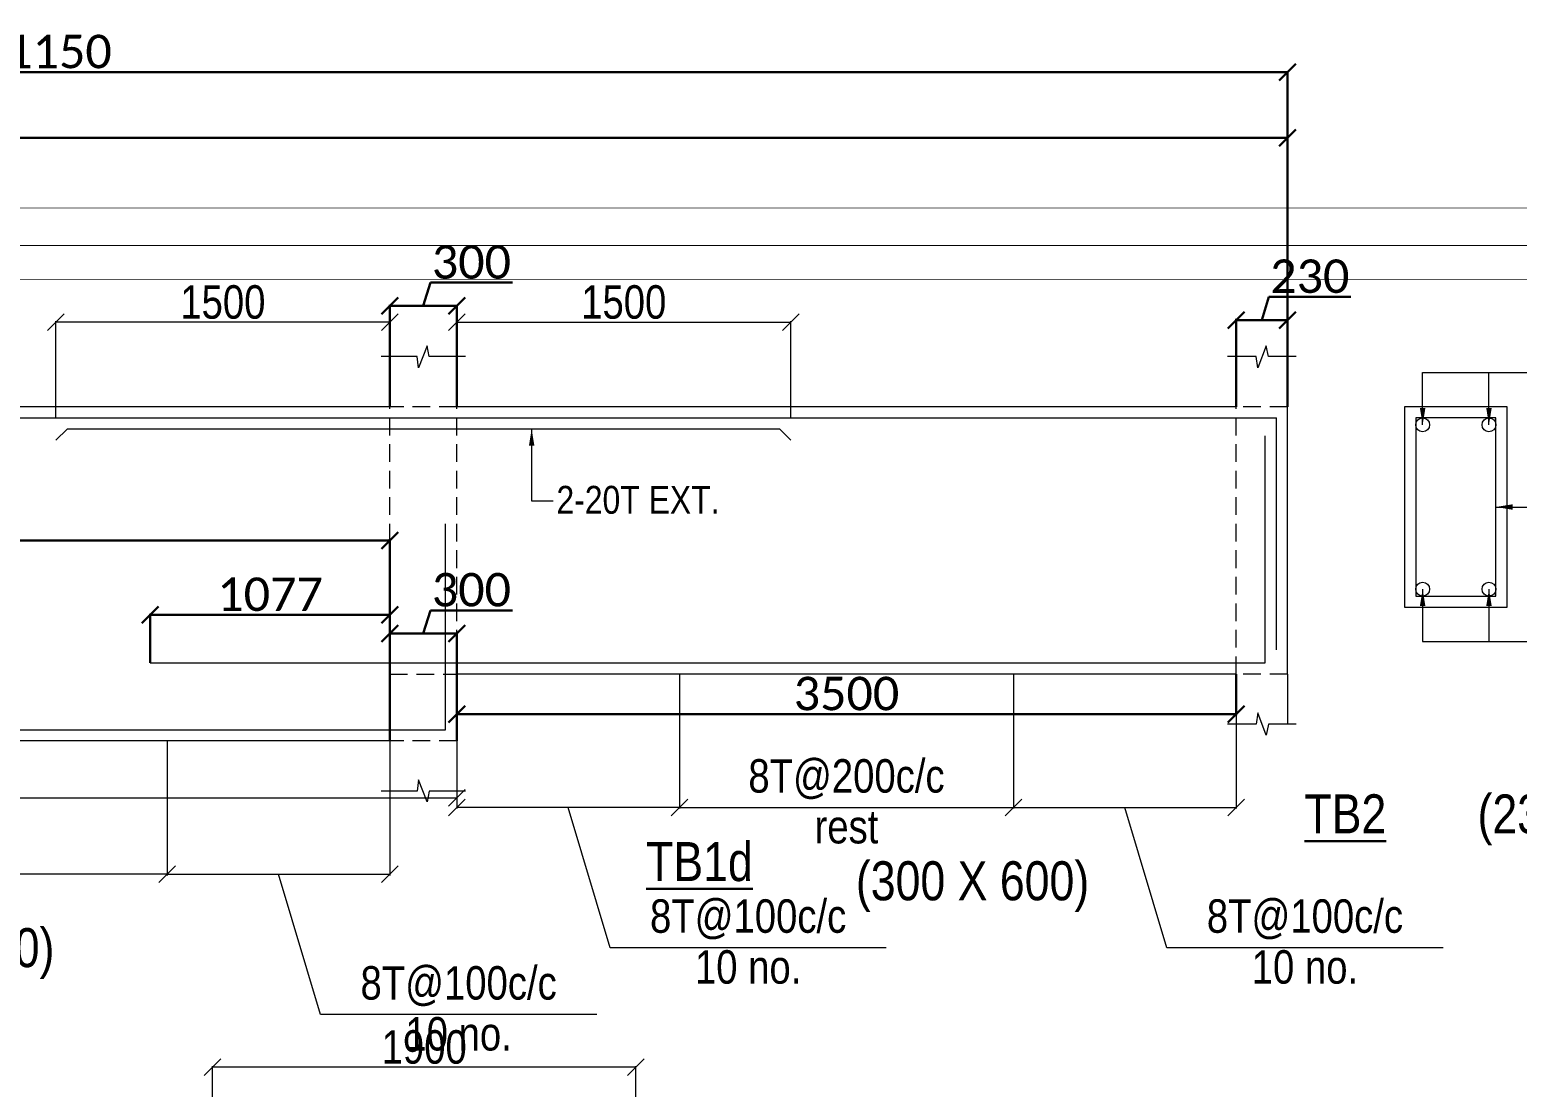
# Model space of a CAD drawing. Header units: millimetres. Extents: x 1112055 to 3390982, y -148532 to 766891.
# Drawn here: x 2946447 to 2959805, y 27175 to 36668 of the extents above; entities that cross this region are included whole.
import ezdxf
from ezdxf.enums import TextEntityAlignment as Align

# ---------------------------------------------------------------- set-up
doc = ezdxf.new("R2010")
doc.units = ezdxf.units.MM
doc.header["$PDMODE"] = 35
doc.header["$PDSIZE"] = -25
doc.linetypes.add('Hidden', pattern=[9.525, 6.35, -3.175])
for name, color, linetype, lineweight in [('B BEAM', 148, 'Continuous', 13), ('B BEAM IN LINE', 250, 'Continuous', 0), ('B BEAM NO', 215, 'Continuous', 18), ('B COL', 1, 'Continuous', 30), ('B STEEL', 34, 'Continuous', 15), ('B STEEL DIM', 216, 'Continuous', 13), ('B STEEL TEXT', 7, 'Continuous', 15), ('B STIRRUPS', 139, 'Continuous', 13), ('B TITLE BLOCK', 250, 'Continuous', 0)]:
    doc.layers.add(name, color=color, linetype=linetype, lineweight=lineweight)
doc.styles.add('Cali', font='calibri.ttf')
doc.styles.add('SWINC', font='swissc.ttf')
doc.dimstyles.new('BHOOMI', dxfattribs={"dimtxt": 230, "dimasz": 150, "dimexe": 10, "dimexo": 0, "dimgap": 25, "dimtad": 1, "dimdec": 0, "dimzin": 0, "dimdsep": 46, "dimtxsty": 'SWINC', "dimblk": 'OBLIQUE', "dimcen": 0.09, "dimclrd": 250, "dimclre": 250, "dimclrt": 256, "dimaunit": 1, "dimadec": 3, "dimazin": 0, "dimtfac": 1, "dimtdec": 0, "dimtofl": 0, "dimtmove": 1, "dimatfit": 3, "dimfxl": 100, "dimtolj": 1, "dimtzin": 0, "dimlwd": 9, "dimlwe": 5, "dimarcsym": 0})

# ---------------------------------------------------------------- blocks, each defined once
blk = doc.blocks.new('_Oblique')
at = {"color": 0, "linetype": 'ByBlock', "lineweight": -2}
blk.add_line((-0.5, -0.5), (0.5, 0.5), dxfattribs=at)
blk = doc.blocks.new('*D6082')
at = {"layer": 'B STIRRUPS', "color": 250, "lineweight": 0, "transparency": 16777216}
for p, q in [((2942241, 30284), (2942241, 29077)), ((2947681, 30284), (2947681, 29077)), ((2947681, 29087), (2942241, 29087))]:
    blk.add_line(p, q, dxfattribs=at)
at = {"layer": 'Defpoints', "color": 0, "lineweight": 40, "transparency": 16777216}
for p in [(2942241, 30284), (2947681, 30284), (2942241, 29087)]:
    blk.add_point(p, dxfattribs=at)
at = {"layer": 'B STIRRUPS', "color": 250, "lineweight": 0, "transparency": 16777216, "xscale": 150, "yscale": 150, "zscale": 150, "rotation": 180}
blk.add_blockref('_Oblique', (2942241, 29087), dxfattribs=at)
at = {"layer": 'B STIRRUPS', "color": 250, "lineweight": 0, "transparency": 16777216, "xscale": 150, "yscale": 150, "zscale": 150}
blk.add_blockref('_Oblique', (2947681, 29087), dxfattribs=at)
at = {"layer": 'B STIRRUPS', "transparency": 16777216, "char_height": 300, "attachment_point": 5, "style": 'SWINC'}
for s, insert in [('\\A1;8T@200c/c', (2944961, 29340)), ('rest', (2944961, 28912))]:
    blk.add_mtext(s, dxfattribs=dict(at, insert=insert))
blk = doc.blocks.new('*D6087')
at = {"layer": 'B STIRRUPS', "color": 250, "lineweight": 0, "transparency": 16777216}
for p, q in [((2947681, 30284), (2947681, 29077)), ((2949681, 30284), (2949681, 29077)), ((2947681, 29087), (2949681, 29087)), ((2949059, 27828), (2948681, 29087)), ((2951538, 27828), (2949059, 27828))]:
    blk.add_line(p, q, dxfattribs=at)
at = {"layer": 'Defpoints', "color": 0, "lineweight": 40, "transparency": 16777216}
for p in [(2947681, 30284), (2949681, 30284), (2949681, 29087)]:
    blk.add_point(p, dxfattribs=at)
at = {"layer": 'B STIRRUPS', "color": 250, "lineweight": 0, "transparency": 16777216, "xscale": 150, "yscale": 150, "zscale": 150, "rotation": 180}
blk.add_blockref('_Oblique', (2947681, 29087), dxfattribs=at)
at = {"layer": 'B STIRRUPS', "color": 250, "lineweight": 0, "transparency": 16777216, "xscale": 150, "yscale": 150, "zscale": 150}
blk.add_blockref('_Oblique', (2949681, 29087), dxfattribs=at)
at = {"layer": 'B STIRRUPS', "transparency": 16777216, "char_height": 300, "attachment_point": 5, "style": 'SWINC'}
for s, insert in [('\\A1;8T@100c/c', (2950298, 28082)), ('10 no.', (2950298, 27653))]:
    blk.add_mtext(s, dxfattribs=dict(at, insert=insert))
blk = doc.blocks.new('*D6088')
at = {"layer": 'B STIRRUPS', "color": 250, "lineweight": 0, "transparency": 16777216}
for p, q in [((2952281, 30884), (2952281, 29677)), ((2955281, 30884), (2955281, 29677)), ((2952281, 29687), (2955281, 29687))]:
    blk.add_line(p, q, dxfattribs=at)
at = {"layer": 'Defpoints', "color": 0, "lineweight": 40, "transparency": 16777216}
for p in [(2952281, 30884), (2955281, 30884), (2955281, 29687)]:
    blk.add_point(p, dxfattribs=at)
at = {"layer": 'B STIRRUPS', "color": 250, "lineweight": 0, "transparency": 16777216, "xscale": 150, "yscale": 150, "zscale": 150, "rotation": 180}
blk.add_blockref('_Oblique', (2952281, 29687), dxfattribs=at)
at = {"layer": 'B STIRRUPS', "color": 250, "lineweight": 0, "transparency": 16777216, "xscale": 150, "yscale": 150, "zscale": 150}
blk.add_blockref('_Oblique', (2955281, 29687), dxfattribs=at)
at = {"layer": 'B STIRRUPS', "transparency": 16777216, "char_height": 300, "attachment_point": 5, "style": 'SWINC'}
for s, insert in [('\\A1;8T@200c/c', (2953781, 29940)), ('rest', (2953781, 29512))]:
    blk.add_mtext(s, dxfattribs=dict(at, insert=insert))
blk = doc.blocks.new('*D6089')
at = {"layer": 'B STIRRUPS', "color": 250, "lineweight": 0, "transparency": 16777216}
for p, q in [((2950281, 30884), (2950281, 29677)), ((2952281, 30884), (2952281, 29677)), ((2952281, 29687), (2950281, 29687)), ((2951659, 28428), (2951281, 29687)), ((2954138, 28428), (2951659, 28428))]:
    blk.add_line(p, q, dxfattribs=at)
at = {"layer": 'Defpoints', "color": 0, "lineweight": 40, "transparency": 16777216}
for p in [(2950281, 30884), (2952281, 30884), (2950281, 29687)]:
    blk.add_point(p, dxfattribs=at)
at = {"layer": 'B STIRRUPS', "color": 250, "lineweight": 0, "transparency": 16777216, "xscale": 150, "yscale": 150, "zscale": 150, "rotation": 180}
blk.add_blockref('_Oblique', (2950281, 29687), dxfattribs=at)
at = {"layer": 'B STIRRUPS', "color": 250, "lineweight": 0, "transparency": 16777216, "xscale": 150, "yscale": 150, "zscale": 150}
blk.add_blockref('_Oblique', (2952281, 29687), dxfattribs=at)
at = {"layer": 'B STIRRUPS', "transparency": 16777216, "char_height": 300, "attachment_point": 5, "style": 'SWINC'}
for s, insert in [('\\A1;8T@100c/c', (2952898, 28682)), ('10 no.', (2952898, 28253))]:
    blk.add_mtext(s, dxfattribs=dict(at, insert=insert))
blk = doc.blocks.new('*D6090')
at = {"layer": 'B STIRRUPS', "color": 250, "lineweight": 0, "transparency": 16777216}
for p, q in [((2955281, 30884), (2955281, 29677)), ((2957281, 30884), (2957281, 29677)), ((2955281, 29687), (2957281, 29687)), ((2956659, 28428), (2956281, 29687)), ((2959138, 28428), (2956659, 28428))]:
    blk.add_line(p, q, dxfattribs=at)
at = {"layer": 'Defpoints', "color": 0, "lineweight": 40, "transparency": 16777216}
for p in [(2955281, 30884), (2957281, 30884), (2957281, 29687)]:
    blk.add_point(p, dxfattribs=at)
at = {"layer": 'B STIRRUPS', "color": 250, "lineweight": 0, "transparency": 16777216, "xscale": 150, "yscale": 150, "zscale": 150, "rotation": 180}
blk.add_blockref('_Oblique', (2955281, 29687), dxfattribs=at)
at = {"layer": 'B STIRRUPS', "color": 250, "lineweight": 0, "transparency": 16777216, "xscale": 150, "yscale": 150, "zscale": 150}
blk.add_blockref('_Oblique', (2957281, 29687), dxfattribs=at)
at = {"layer": 'B STIRRUPS', "transparency": 16777216, "char_height": 300, "attachment_point": 5, "style": 'SWINC'}
for s, insert in [('\\A1;8T@100c/c', (2957898, 28682)), ('10 no.', (2957898, 28253))]:
    blk.add_mtext(s, dxfattribs=dict(at, insert=insert))
blk = doc.blocks.new('*D6112')
at = {"layer": 'B STEEL DIM', "color": 250, "linetype": 'Hidden', "lineweight": 0, "ltscale": 500, "transparency": 16777216}
for p, q in [((2948089, 26497), (2948089, 27365)), ((2951889, 26597), (2951889, 27365))]:
    blk.add_line(p, q, dxfattribs=at)
at = {"layer": 'B STEEL DIM', "color": 250, "lineweight": 0, "ltscale": 500, "transparency": 16777216}
blk.add_line((2951889, 27355), (2948089, 27355), dxfattribs=at)
at = {"layer": 'Defpoints', "color": 0, "lineweight": 40, "transparency": 16777216}
for p in [(2948089, 27355), (2951889, 26597), (2948089, 26497)]:
    blk.add_point(p, dxfattribs=at)
at = {"layer": 'B STEEL DIM', "color": 250, "lineweight": 0, "transparency": 16777216, "xscale": 150, "yscale": 150, "zscale": 150, "rotation": 180}
blk.add_blockref('_Oblique', (2948089, 27355), dxfattribs=at)
at = {"layer": 'B STEEL DIM', "color": 250, "lineweight": 0, "transparency": 16777216, "xscale": 150, "yscale": 150, "zscale": 150}
blk.add_blockref('_Oblique', (2951889, 27355), dxfattribs=at)
at = {"layer": 'B STEEL DIM', "transparency": 16777216, "insert": (2949989, 27535), "char_height": 300, "attachment_point": 5, "style": 'SWINC'}
blk.add_mtext('\\A1;1900', dxfattribs=at)
blk = doc.blocks.new('*D6125')
at = {"layer": 'B STEEL DIM', "color": 250, "linetype": 'Hidden', "lineweight": 0, "ltscale": 500, "transparency": 16777216}
for p, q in [((2946681, 33184), (2946681, 34052)), ((2949681, 33284), (2949681, 34052))]:
    blk.add_line(p, q, dxfattribs=at)
at = {"layer": 'B STEEL DIM', "color": 250, "lineweight": 0, "ltscale": 500, "transparency": 16777216}
blk.add_line((2949681, 34042), (2946681, 34042), dxfattribs=at)
at = {"layer": 'Defpoints', "color": 0, "lineweight": 40, "transparency": 16777216}
for p in [(2946681, 34042), (2949681, 33284), (2946681, 33184)]:
    blk.add_point(p, dxfattribs=at)
at = {"layer": 'B STEEL DIM', "color": 250, "lineweight": 0, "transparency": 16777216, "xscale": 150, "yscale": 150, "zscale": 150, "rotation": 180}
blk.add_blockref('_Oblique', (2946681, 34042), dxfattribs=at)
at = {"layer": 'B STEEL DIM', "color": 250, "lineweight": 0, "transparency": 16777216, "xscale": 150, "yscale": 150, "zscale": 150}
blk.add_blockref('_Oblique', (2949681, 34042), dxfattribs=at)
at = {"layer": 'B STEEL DIM', "transparency": 16777216, "insert": (2948181, 34222), "char_height": 300, "attachment_point": 5, "style": 'SWINC'}
blk.add_mtext('\\A1;1500', dxfattribs=at)
blk = doc.blocks.new('*D6126')
at = {"layer": 'B STEEL DIM', "color": 250, "linetype": 'Hidden', "lineweight": 0, "ltscale": 500, "transparency": 16777216}
for p, q in [((2950281, 33284), (2950281, 34052)), ((2953281, 33184), (2953281, 34052))]:
    blk.add_line(p, q, dxfattribs=at)
at = {"layer": 'B STEEL DIM', "color": 250, "lineweight": 0, "ltscale": 500, "transparency": 16777216}
blk.add_line((2950281, 34042), (2953281, 34042), dxfattribs=at)
at = {"layer": 'Defpoints', "color": 0, "lineweight": 40, "transparency": 16777216}
for p in [(2953281, 34042), (2950281, 33284), (2953281, 33184)]:
    blk.add_point(p, dxfattribs=at)
at = {"layer": 'B STEEL DIM', "color": 250, "lineweight": 0, "transparency": 16777216, "xscale": 150, "yscale": 150, "zscale": 150, "rotation": 180}
blk.add_blockref('_Oblique', (2950281, 34042), dxfattribs=at)
at = {"layer": 'B STEEL DIM', "color": 250, "lineweight": 0, "transparency": 16777216, "xscale": 150, "yscale": 150, "zscale": 150}
blk.add_blockref('_Oblique', (2953281, 34042), dxfattribs=at)
at = {"layer": 'B STEEL DIM', "transparency": 16777216, "insert": (2951781, 34222), "char_height": 300, "attachment_point": 5, "style": 'SWINC'}
blk.add_mtext('\\A1;1500', dxfattribs=at)
blk = doc.blocks.new('*D6613')
at = {"color": 250, "lineweight": 5, "transparency": 16777216}
for p, q in [((2939041, 29872), (2939041, 29762)), ((2950281, 29872), (2950281, 29762))]:
    blk.add_line(p, q, dxfattribs=at)
at = {"color": 250, "lineweight": 9, "transparency": 16777216}
blk.add_line((2939041, 29772), (2950281, 29772), dxfattribs=at)
at = {"layer": 'Defpoints', "color": 0, "lineweight": 40, "transparency": 16777216}
for p in [(2939041, 30284), (2950281, 30284), (2950281, 29772)]:
    blk.add_point(p, dxfattribs=at)
at = {"color": 250, "lineweight": 9, "transparency": 16777216, "xscale": 150, "yscale": 150, "zscale": 150, "rotation": 180}
blk.add_blockref('_Oblique', (2939041, 29772), dxfattribs=at)
at = {"color": 250, "lineweight": 9, "transparency": 16777216, "xscale": 150, "yscale": 150, "zscale": 150}
blk.add_blockref('_Oblique', (2950281, 29772), dxfattribs=at)
at = {"lineweight": 50, "transparency": 16777216, "insert": (2944661, 29912), "char_height": 230, "attachment_point": 5, "style": 'SWINC'}
blk.add_mtext('\\A1;11240', dxfattribs=at)
blk = doc.blocks.new('*D6615')
at = {"layer": 'Defpoints', "color": 3, "linetype": 'Hidden', "lineweight": 30, "ltscale": 1000, "transparency": 16777216}
for p, q in [((2940241, 30284), (2940241, 32094)), ((2949681, 30284), (2949681, 32094))]:
    blk.add_line(p, q, dxfattribs=at)
at = {"layer": 'Defpoints', "color": 3, "lineweight": 30, "ltscale": 1000, "transparency": 16777216}
blk.add_line((2940241, 32084), (2949681, 32084), dxfattribs=at)
at = {"layer": 'Defpoints', "color": 0, "lineweight": 40, "transparency": 16777216}
for p in [(2949681, 32084), (2940241, 30284), (2949681, 30284)]:
    blk.add_point(p, dxfattribs=at)
at = {"layer": 'Defpoints', "color": 3, "lineweight": 30, "transparency": 16777216, "xscale": 150, "yscale": 150, "zscale": 150, "rotation": 180}
blk.add_blockref('_Oblique', (2940241, 32084), dxfattribs=at)
at = {"layer": 'Defpoints', "color": 3, "lineweight": 30, "transparency": 16777216, "xscale": 150, "yscale": 150, "zscale": 150}
blk.add_blockref('_Oblique', (2949681, 32084), dxfattribs=at)
at = {"layer": 'Defpoints', "color": 3, "lineweight": 50, "transparency": 16777216, "insert": (2944961, 32267), "char_height": 300, "attachment_point": 5, "style": 'Cali'}
blk.add_mtext('\\A1;4720', dxfattribs=at)
blk = doc.blocks.new('*D6616')
at = {"layer": 'Defpoints', "color": 3, "linetype": 'Hidden', "lineweight": 30, "ltscale": 1000, "transparency": 16777216}
for p, q in [((2950281, 30884), (2950281, 30514)), ((2957281, 30884), (2957281, 30514))]:
    blk.add_line(p, q, dxfattribs=at)
at = {"layer": 'Defpoints', "color": 3, "lineweight": 30, "ltscale": 1000, "transparency": 16777216}
blk.add_line((2950281, 30524), (2957281, 30524), dxfattribs=at)
at = {"layer": 'Defpoints', "color": 0, "lineweight": 40, "transparency": 16777216}
for p in [(2950281, 30884), (2957281, 30884), (2957281, 30524)]:
    blk.add_point(p, dxfattribs=at)
at = {"layer": 'Defpoints', "color": 3, "lineweight": 30, "transparency": 16777216, "xscale": 150, "yscale": 150, "zscale": 150, "rotation": 180}
blk.add_blockref('_Oblique', (2950281, 30524), dxfattribs=at)
at = {"layer": 'Defpoints', "color": 3, "lineweight": 30, "transparency": 16777216, "xscale": 150, "yscale": 150, "zscale": 150}
blk.add_blockref('_Oblique', (2957281, 30524), dxfattribs=at)
at = {"layer": 'Defpoints', "color": 3, "lineweight": 50, "transparency": 16777216, "insert": (2953781, 30708), "char_height": 300, "attachment_point": 5, "style": 'Cali'}
blk.add_mtext('\\A1;3500', dxfattribs=at)
blk = doc.blocks.new('*D6617')
at = {"layer": 'Defpoints', "color": 3, "lineweight": 30, "ltscale": 1000, "transparency": 16777216}
for p, q in [((2950044, 31456), (2949981, 31247)), ((2950783, 31456), (2950044, 31456)), ((2949681, 31247), (2950281, 31247))]:
    blk.add_line(p, q, dxfattribs=at)
at = {"layer": 'Defpoints', "color": 3, "linetype": 'Hidden', "lineweight": 30, "ltscale": 1000, "transparency": 16777216}
for p, q in [((2949681, 30284), (2949681, 31257)), ((2950281, 30284), (2950281, 31257))]:
    blk.add_line(p, q, dxfattribs=at)
at = {"layer": 'Defpoints', "color": 0, "lineweight": 40, "transparency": 16777216}
for p in [(2950281, 31247), (2949681, 30284), (2950281, 30284)]:
    blk.add_point(p, dxfattribs=at)
at = {"layer": 'Defpoints', "color": 3, "lineweight": 30, "transparency": 16777216, "xscale": 150, "yscale": 150, "zscale": 150, "rotation": 180}
blk.add_blockref('_Oblique', (2949681, 31247), dxfattribs=at)
at = {"layer": 'Defpoints', "color": 3, "lineweight": 30, "transparency": 16777216, "xscale": 150, "yscale": 150, "zscale": 150}
blk.add_blockref('_Oblique', (2950281, 31247), dxfattribs=at)
at = {"layer": 'Defpoints', "color": 3, "lineweight": 50, "transparency": 16777216, "insert": (2950413, 31640), "char_height": 300, "attachment_point": 5, "style": 'Cali'}
blk.add_mtext('\\A1;300', dxfattribs=at)
blk = doc.blocks.new('*D6618')
at = {"layer": 'Defpoints', "color": 3, "linetype": 'Hidden', "lineweight": 30, "ltscale": 1000, "transparency": 16777216}
for p, q in [((2947528, 30984), (2947528, 31425)), ((2949681, 30984), (2949681, 31425))]:
    blk.add_line(p, q, dxfattribs=at)
at = {"layer": 'Defpoints', "color": 3, "lineweight": 30, "ltscale": 1000, "transparency": 16777216}
blk.add_line((2949681, 31415), (2947528, 31415), dxfattribs=at)
at = {"layer": 'Defpoints', "color": 0, "lineweight": 40, "transparency": 16777216}
for p in [(2947528, 31415), (2947528, 30984), (2949681, 30984)]:
    blk.add_point(p, dxfattribs=at)
at = {"layer": 'Defpoints', "color": 3, "lineweight": 30, "transparency": 16777216, "xscale": 150, "yscale": 150, "zscale": 150, "rotation": 180}
blk.add_blockref('_Oblique', (2947528, 31415), dxfattribs=at)
at = {"layer": 'Defpoints', "color": 3, "lineweight": 30, "transparency": 16777216, "xscale": 150, "yscale": 150, "zscale": 150}
blk.add_blockref('_Oblique', (2949681, 31415), dxfattribs=at)
at = {"layer": 'Defpoints', "color": 3, "lineweight": 50, "transparency": 16777216, "insert": (2948605, 31599), "char_height": 300, "attachment_point": 5, "style": 'Cali'}
blk.add_mtext('\\A1;1077', dxfattribs=at)
blk = doc.blocks.new('*D6620')
at = {"layer": 'Defpoints', "color": 3, "linetype": 'Hidden', "lineweight": 30, "ltscale": 1000, "transparency": 16777216}
for p, q in [((2906541, 33284), (2906541, 35707)), ((2957741, 33284), (2957741, 35707))]:
    blk.add_line(p, q, dxfattribs=at)
at = {"layer": 'Defpoints', "color": 3, "lineweight": 30, "ltscale": 1000, "transparency": 16777216}
blk.add_line((2906541, 35697), (2957741, 35697), dxfattribs=at)
at = {"layer": 'Defpoints', "color": 0, "lineweight": 40, "transparency": 16777216}
for p in [(2957741, 35697), (2906541, 33284), (2957741, 33284)]:
    blk.add_point(p, dxfattribs=at)
at = {"layer": 'Defpoints', "color": 3, "lineweight": 30, "transparency": 16777216, "xscale": 150, "yscale": 150, "zscale": 150, "rotation": 180}
blk.add_blockref('_Oblique', (2906541, 35697), dxfattribs=at)
at = {"layer": 'Defpoints', "color": 3, "lineweight": 30, "transparency": 16777216, "xscale": 150, "yscale": 150, "zscale": 150}
blk.add_blockref('_Oblique', (2957741, 35697), dxfattribs=at)
at = {"layer": 'Defpoints', "color": 3, "lineweight": 50, "transparency": 16777216, "insert": (2932141, 35881), "char_height": 300, "attachment_point": 5, "style": 'Cali'}
blk.add_mtext('\\A1;25600', dxfattribs=at)
blk = doc.blocks.new('*D6621')
at = {"layer": 'Defpoints', "color": 3, "lineweight": 30, "ltscale": 1000, "transparency": 16777216}
for p, q in [((2957574, 34271), (2957511, 34062)), ((2958310, 34271), (2957574, 34271)), ((2957281, 34062), (2957741, 34062))]:
    blk.add_line(p, q, dxfattribs=at)
at = {"layer": 'Defpoints', "color": 3, "linetype": 'Hidden', "lineweight": 30, "ltscale": 1000, "transparency": 16777216}
for p, q in [((2957281, 33284), (2957281, 34072)), ((2957741, 33284), (2957741, 34072))]:
    blk.add_line(p, q, dxfattribs=at)
at = {"layer": 'Defpoints', "color": 0, "lineweight": 40, "transparency": 16777216}
for p in [(2957741, 34062), (2957281, 33284), (2957741, 33284)]:
    blk.add_point(p, dxfattribs=at)
at = {"layer": 'Defpoints', "color": 3, "lineweight": 30, "transparency": 16777216, "xscale": 150, "yscale": 150, "zscale": 150, "rotation": 180}
blk.add_blockref('_Oblique', (2957281, 34062), dxfattribs=at)
at = {"layer": 'Defpoints', "color": 3, "lineweight": 30, "transparency": 16777216, "xscale": 150, "yscale": 150, "zscale": 150}
blk.add_blockref('_Oblique', (2957741, 34062), dxfattribs=at)
at = {"layer": 'Defpoints', "color": 3, "lineweight": 50, "transparency": 16777216, "insert": (2957942, 34454), "char_height": 300, "attachment_point": 5, "style": 'Cali'}
blk.add_mtext('\\A1;230', dxfattribs=at)
blk = doc.blocks.new('*D6622')
at = {"layer": 'Defpoints', "color": 3, "lineweight": 30, "ltscale": 1000, "transparency": 16777216}
for p, q in [((2950044, 34398), (2949981, 34190)), ((2950783, 34398), (2950044, 34398)), ((2949681, 34190), (2950281, 34190))]:
    blk.add_line(p, q, dxfattribs=at)
at = {"layer": 'Defpoints', "color": 3, "linetype": 'Hidden', "lineweight": 30, "ltscale": 1000, "transparency": 16777216}
for p, q in [((2949681, 33284), (2949681, 34200)), ((2950281, 33284), (2950281, 34200))]:
    blk.add_line(p, q, dxfattribs=at)
at = {"layer": 'Defpoints', "color": 0, "lineweight": 40, "transparency": 16777216}
for p in [(2950281, 34190), (2949681, 33284), (2950281, 33284)]:
    blk.add_point(p, dxfattribs=at)
at = {"layer": 'Defpoints', "color": 3, "lineweight": 30, "transparency": 16777216, "xscale": 150, "yscale": 150, "zscale": 150, "rotation": 180}
blk.add_blockref('_Oblique', (2949681, 34190), dxfattribs=at)
at = {"layer": 'Defpoints', "color": 3, "lineweight": 30, "transparency": 16777216, "xscale": 150, "yscale": 150, "zscale": 150}
blk.add_blockref('_Oblique', (2950281, 34190), dxfattribs=at)
at = {"layer": 'Defpoints', "color": 3, "lineweight": 50, "transparency": 16777216, "insert": (2950413, 34582), "char_height": 300, "attachment_point": 5, "style": 'Cali'}
blk.add_mtext('\\A1;300', dxfattribs=at)
blk = doc.blocks.new('*D6385')
at = {"layer": 'Defpoints', "color": 3, "linetype": 'Hidden', "lineweight": 30, "ltscale": 1000, "transparency": 16777216}
for p, q in [((2935441, 33284), (2935441, 36297)), ((2957741, 33284), (2957741, 36297))]:
    blk.add_line(p, q, dxfattribs=at)
at = {"layer": 'Defpoints', "color": 3, "lineweight": 30, "ltscale": 1000, "transparency": 16777216}
blk.add_line((2935441, 36287), (2957741, 36287), dxfattribs=at)
at = {"layer": 'Defpoints', "color": 0, "lineweight": 40, "transparency": 16777216}
for p in [(2957741, 36287), (2935441, 33284), (2957741, 33284)]:
    blk.add_point(p, dxfattribs=at)
at = {"layer": 'Defpoints', "color": 3, "lineweight": 30, "transparency": 16777216, "xscale": 150, "yscale": 150, "zscale": 150, "rotation": 180}
blk.add_blockref('_Oblique', (2935441, 36287), dxfattribs=at)
at = {"layer": 'Defpoints', "color": 3, "lineweight": 30, "transparency": 16777216, "xscale": 150, "yscale": 150, "zscale": 150}
blk.add_blockref('_Oblique', (2957741, 36287), dxfattribs=at)
at = {"layer": 'Defpoints', "color": 3, "lineweight": 50, "transparency": 16777216, "insert": (2946591, 36471), "char_height": 300, "attachment_point": 5, "style": 'Cali'}
blk.add_mtext('\\A1;11150', dxfattribs=at)

msp = doc.modelspace()

# ---------------------------------------------------------------- linework, layer by layer
at = {"color": 252, "lineweight": 0, "ltscale": 25, "const_width": 7.31}
msp.add_lwpolyline([(2905358, -64430.5), (2905358, 35068.1), (3056577, 35068.1), (3056577, -64430.5)], close=True, dxfattribs=at)
at = {"layer": 'B BEAM', "lineweight": 13}
for p, q in [((2949681.5, 33283.6), (2940241.4, 33283.6)), ((2957281.5, 33283.6), (2950281.5, 33283.6)), ((2957741.5, 30883.6), (2957741.5, 33283.6)), ((2957281.5, 30883.6), (2950281.5, 30883.6)), ((2950281.5, 30283.6), (2950281.5, 30883.6)), ((2949681.5, 30283.6), (2940241.4, 30283.6))]:
    msp.add_line(p, q, dxfattribs=at)
msp.add_lwpolyline([(2958792.8, 31483.6), (2959712.8, 31483.6), (2959712.8, 33283.6), (2958792.8, 33283.6)], close=True, dxfattribs=at)
at = {"layer": 'B BEAM IN LINE', "color": 250, "linetype": 'Hidden', "lineweight": 0, "ltscale": 25}
for p, q in [((2950281.5, 33283.6, 0), (2949681.5, 33283.6)), ((2949681.5, 30883.6), (2949681.5, 33283.6)), ((2950281.5, 30883.6), (2950281.5, 33283.6)), ((2957281.5, 30883.6), (2957281.5, 33283.6)), ((2957741.5, 33283.6, 0), (2957281.5, 33283.6)), ((2949681.5, 30883.6), (2950281.5, 30883.6, 0)), ((2957741.5, 30883.6, 0), (2957281.5, 30883.6)), ((2950281.5, 30283.6, 0), (2949681.5, 30283.6))]:
    msp.add_line(p, q, dxfattribs=at)
at = {"layer": 'B COL', "color": 1, "lineweight": 13}
for p, q in [((2949681.5, 33283.6, 0), (2949681.5, 33733.4, 0)), ((2950281.5, 33283.6), (2950281.5, 33733.4)), ((2957281.5, 33283.6, 0), (2957281.5, 33733.4, 0)), ((2957741.5, 33283.6), (2957741.5, 33733.4)), ((2957281.5, 30883.6, 0), (2957281.5, 30433.9, 0)), ((2957741.5, 30883.6), (2957741.5, 30433.9)), ((2949681.5, 30283.6, 0), (2949681.5, 29833.9, 0)), ((2950281.5, 30283.6), (2950281.5, 29833.9))]:
    msp.add_line(p, q, dxfattribs=at)
at = {"layer": 'B COL', "color": 1, "lineweight": 13, "elevation": 0}
for points in [[(2950359.4, 33733.4), (2950034, 33733.4), (2950014.5, 33831.4), (2949937.7, 33632.5), (2949925.2, 33733.4), (2949603.6, 33733.4)], [(2957819.4, 33733.4), (2957569.9, 33733.4), (2957550.5, 33831.4), (2957473.7, 33632.5), (2957461.2, 33733.4), (2957203.6, 33733.4)], [(2957819.4, 30433.9), (2957569.9, 30433.9), (2957550.5, 30335.9), (2957473.7, 30534.8), (2957461.2, 30433.9), (2957203.6, 30433.9)], [(2950359.4, 29833.9), (2950034, 29833.9), (2950014.5, 29735.9), (2949937.7, 29934.8), (2949925.2, 29833.9), (2949603.6, 29833.9)]]:
    msp.add_lwpolyline(points, dxfattribs=at)
at = {"layer": 'B STEEL', "color": 34, "lineweight": 9, "ltscale": 25}
for p, q in [((2906641.5, 33183.6, 0), (2957641.5, 33183.6, 0)), ((2957641.5, 31101.6), (2957641.5, 33183.6)), ((2946781.5, 33083.6), (2946681.5, 32983.6)), ((2953181.5, 33083.6, 0), (2946781.5, 33083.6, 0)), ((2953181.5, 33083.6), (2953281.5, 32983.6)), ((2957541.5, 30983.6), (2957541.5, 33021.8)), ((2950181.5, 30383.6), (2950181.5, 32231.9)), ((2947527.8, 30983.6, 0), (2957541.5, 30983.6, 0)), ((2939141.4, 30383.6, 0), (2950181.5, 30383.6, 0))]:
    msp.add_line(p, q, dxfattribs=at)
msp.add_lwpolyline([(2958892.8, 31583.6), (2959612.8, 31583.6), (2959612.8, 33183.6), (2958892.8, 33183.6)], close=True, dxfattribs=at)
for centre in [(2958955, 33121.5), (2959550.6, 33121.5), (2958955, 31645.8, 0), (2959550.6, 31645.8, 0)]:
    msp.add_circle(centre, 62.2, dxfattribs=at)
at = {"layer": 'B TITLE BLOCK', "color": 1, "ltscale": 25, "const_width": 7.31}
msp.add_lwpolyline([(2905694.7, -64093.8), (2905694.7, 34731.4), (3056240.2, 34731.4), (3056240.2, -64093.8)], close=True, dxfattribs=at)
at = {"layer": 'B TITLE BLOCK', "color": 250, "lineweight": 0, "ltscale": 25, "const_width": 7.31}
msp.add_lwpolyline([(2906001.1, -63787.4), (2906001.1, 34425), (3055933.9, 34425), (3055933.9, -63787.4)], close=True, dxfattribs=at)

# ---------------------------------------------------------------- texts
at = {"layer": 'B BEAM NO', "lineweight": 30, "style": 'SWINC'}
for s, p in [('%%UTB2', (2958260.9, 29454.4, 0)), ('(230 X 450)', (2960495.5, 29453.5, 0)), ('%%UTB1d', (2952460.5, 29025.9, 0)), ('(300 X 600)', (2954913.1, 28853.5, 0)), ('(300 X 750)', (2945620.9, 28253.5, 0))]:
    msp.add_text(s, height=350, dxfattribs=at).set_placement(p, align=Align.CENTER)
at = {"layer": 'B STEEL TEXT', "style": 'SWINC'}
msp.add_text('2-20T EXT.', height=250, dxfattribs=at).set_placement((2951176.4, 32323.4, 0))

# ---------------------------------------------------------------- dimensions: what is measured, and where the dimension line sits
at = {"color": 3, "lineweight": 50}
dim = msp.add_linear_dim(base=(2950281.5, 29771.6), p1=(2939041.4, 30283.6), p2=(2950281.5, 30283.6), dimstyle='BHOOMI', override={"dimfxlon": 1, "dimarcsym": 2}, dxfattribs=at)
dim.commit()
dim.dimension.update_dxf_attribs({"geometry": '*D6613', "text_midpoint": (2944661.5, 29911.6)})
at = {"layer": 'B STEEL DIM', "color": 250, "ltscale": 500}
for base, p1, p2, picture, middle in [((2946681.5, 34041.5), (2949681.5, 33283.6), (2946681.5, 33183.6), '*D6125', (2948181.5, 34221.5)), ((2948088.6, 27355, 0), (2951888.6, 26597.2, 0), (2948088.6, 26497.2, 0), '*D6112', (2949988.6, 27535, 0))]:
    dim = msp.add_linear_dim(base=base, p1=p1, p2=p2, dimstyle='BHOOMI', override={"dimscale": 1, "dimtxt": 300, "dimasz": 150, "dimgap": 30, "dimlfac": 0.5, "dimtxsty": 'SWINC', "dimblk1": 'Oblique', "dimblk2": 'Oblique', "dimsah": 1, "dimlwd": 0, "dimlwe": 0}, dxfattribs=at)
    dim.commit()
    dim.dimension.update_dxf_attribs({"geometry": picture, "text_midpoint": middle})
dim = msp.add_linear_dim(base=(2953281.5, 34041.5), p1=(2950281.5, 33283.6), p2=(2953281.5, 33183.6), angle=180, dimstyle='BHOOMI', override={"dimscale": 1, "dimtxt": 300, "dimasz": 150, "dimgap": 30, "dimlfac": 0.5, "dimtxsty": 'SWINC', "dimblk1": 'Oblique', "dimblk2": 'Oblique', "dimsah": 1, "dimlwd": 0, "dimlwe": 0}, dxfattribs=at)
dim.commit()
dim.dimension.update_dxf_attribs({"geometry": '*D6126', "text_midpoint": (2951781.5, 34221.5)})
at = {"layer": 'B STIRRUPS'}
for base, p1, p2, text, picture, middle in [((2950281.5, 29686.5, 0), (2952281.5, 30883.6), (2950281.5, 30883.6, 0), '8T@100c/c\\X10 no.', '*D6089', (2951684, 28428.3, 0)), ((2942241.4, 29086.5, 0), (2947681.5, 30283.6), (2942241.4, 30283.6), '8T@200c/c\\Xrest', '*D6082', (2944961.5, 29086.5, 0))]:
    dim = msp.add_linear_dim(base=base, p1=p1, p2=p2, angle=180, text=text, dimstyle='BHOOMI', override={"dimtxt": 300, "dimlfac": 0.5, "dimblk1": 'Oblique', "dimblk2": 'Oblique', "dimsah": 1, "dimlwd": 0, "dimlwe": 0}, dxfattribs=at)
    dim.commit()
    dim.dimension.update_dxf_attribs({"geometry": picture, "text_midpoint": middle})
for base, p1, p2, text, picture, middle in [((2955281.5, 29686.5, 0), (2952281.5, 30883.6), (2955281.5, 30883.6, 0), '8T@200c/c\\Xrest', '*D6088', (2953781.5, 29686.5, 0)), ((2957281.5, 29686.5, 0), (2955281.5, 30883.6), (2957281.5, 30883.6, 0), '8T@100c/c\\X10 no.', '*D6090', (2956684, 28428.3, 0)), ((2949681.5, 29086.5, 0), (2947681.5, 30283.6), (2949681.5, 30283.6, 0), '8T@100c/c\\X10 no.', '*D6087', (2949084, 27828.3, 0))]:
    dim = msp.add_linear_dim(base=base, p1=p1, p2=p2, text=text, dimstyle='BHOOMI', override={"dimtxt": 300, "dimlfac": 0.5, "dimblk1": 'Oblique', "dimblk2": 'Oblique', "dimsah": 1, "dimlwd": 0, "dimlwe": 0}, dxfattribs=at)
    dim.commit()
    dim.dimension.update_dxf_attribs({"geometry": picture, "text_midpoint": middle})
at = {"layer": 'Defpoints', "color": 3, "lineweight": 50, "ltscale": 1000}
for base, p1, p2, picture, middle in [((2957741.5, 36287.1), (2935441.4, 33283.6), (2957741.5, 33283.6), '*D6385', (2946591.5, 36470.8)), ((2957741.5, 35696.9), (2906541.5, 33283.6), (2957741.5, 33283.6), '*D6620', (2932141.5, 35880.6)), ((2950281.5, 34189.6), (2949681.5, 33283.6, 0), (2950281.5, 33283.6, 0), '*D6622', (2950074.1, 34582)), ((2957741.5, 34062.1), (2957281.5, 33283.6), (2957741.5, 33283.6, 0), '*D6621', (2957604.1, 34454.5)), ((2949681.5, 32083.6), (2940241.4, 30283.6), (2949681.5, 30283.6), '*D6615', (2944961.5, 32267.3)), ((2947527.8, 31415.3), (2949681.5, 30983.6, 0), (2947527.8, 30983.6, 0), '*D6618', (2948604.6, 31598.9)), ((2950281.5, 31247.4), (2949681.5, 30283.6), (2950281.5, 30283.6), '*D6617', (2950074.1, 31639.8)), ((2957281.5, 30524.4), (2950281.5, 30883.6), (2957281.5, 30883.6), '*D6616', (2953781.5, 30708))]:
    dim = msp.add_linear_dim(base=base, p1=p1, p2=p2, dimstyle='BHOOMI', override={"dimtxt": 300, "dimgap": 30, "dimlfac": 0.5, "dimtxsty": 'Cali', "dimblk1": 'Oblique', "dimblk2": 'Oblique', "dimsah": 1, "dimclrd": 3, "dimclre": 3, "dimclrt": 3, "dimlwd": 30, "dimlwe": 30}, dxfattribs=at)
    dim.commit()
    dim.dimension.update_dxf_attribs({"geometry": picture, "text_midpoint": middle})

# ---------------------------------------------------------------- leaders
at = {"layer": 'B STEEL TEXT'}
for points in [[(2958955, 33121.5), (2958955, 33590.2), (2960145.7, 33590.2)], [(2959550.6, 33121.5, 0), (2959550.6, 33590.2, 0)], [(2950953.9, 33083.6, 0), (2950953.9, 32439.6, 0), (2951146.1, 32439.6, 0)], [(2959612.8, 32383.6), (2960145.7, 32383.6)], [(2958955, 31645.8), (2958955, 31177.1), (2960145.7, 31177.1)], [(2959550.6, 31645.8, 0), (2959550.6, 31177.1, 0)]]:
    msp.add_leader(points, dimstyle='BHOOMI', override={"dimtad": 0, "dimclrd": 256, "dimlwd": 0}, dxfattribs=at)

doc.saveas('drawing.dxf')
